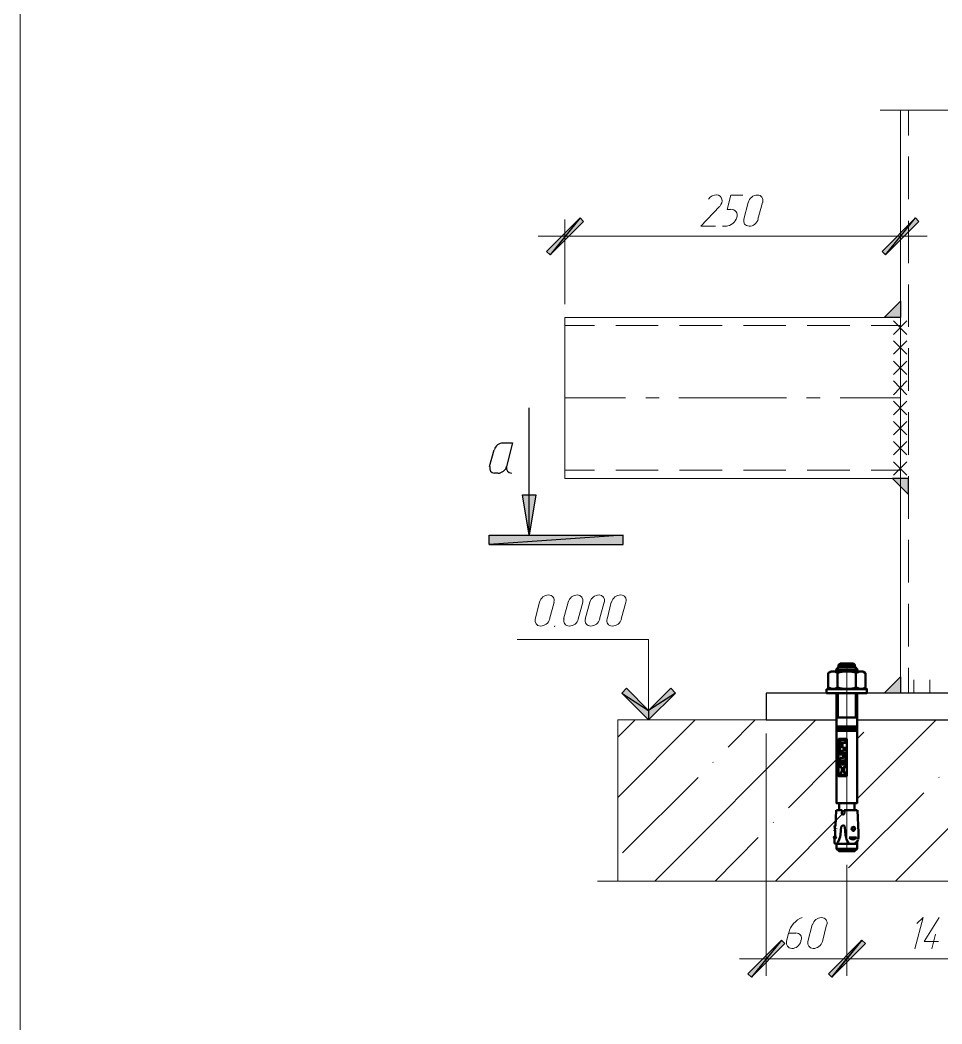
# Model space of a CAD drawing. Header units: millimetres. Extents: x -678 to 5260, y -935 to 3264.
# Drawn here: x -480 to 207, y 715 to 1463 of the extents above; entities that cross this region are included whole.
import ezdxf

# ---------------------------------------------------------------- set-up
doc = ezdxf.new("R2010")
doc.units = ezdxf.units.MM
doc.header["$MEASUREMENT"] = 0
doc.layers.get('0').update_dxf_attribs({"linetype": 'CONTINUOUS'})

msp = doc.modelspace()

# ---------------------------------------------------------------- hatches: boundary and pattern name
at = {"true_color": 0x000007}
h = msp.add_hatch(color=7, dxfattribs=at)
h.paths.add_polyline_path([(-59.80438, 1312.92148), (-62.45999, 1315.74305), (-84.70065, 1288.19119)])
h.paths.add_polyline_path([(-62.45999, 1315.74305), (-84.70065, 1288.19119), (-87.52223, 1290.68081)])
h = msp.add_hatch(color=7, dxfattribs=at)
h.paths.add_polyline_path([(162.60225, 1290.68081), (165.09188, 1288.19119), (187.6645, 1315.74305)])
h.paths.add_polyline_path([(165.09188, 1288.19119), (187.6645, 1315.74305), (190.15412, 1312.92148)])
for points in [[(176.37819, 1241.38621), (164.26201, 1241.38621), (176.37819, 1253.50239)], [(182.35329, 1121.38621), (170.40308, 1121.38621), (182.35329, 1109.436)], [(-100.46828, 1079.06255), (-105.28156, 1109.27002), (-95.32306, 1109.27002)], [(176.37819, 961.38621), (164.26201, 961.38621), (176.37819, 973.50239)]]:
    msp.add_hatch(color=7, dxfattribs=at).paths.add_polyline_path(points)
h = msp.add_hatch(color=7, dxfattribs=at)
h.paths.add_polyline_path([(-130.3438, 1079.06255), (-30.26082, 1079.06255), (-130.3438, 1072.0916)])
h.paths.add_polyline_path([(-30.26082, 1079.06255), (-130.3438, 1072.0916), (-30.26082, 1072.0916)])
h = msp.add_hatch(color=7, dxfattribs=at)
h.paths.add_polyline_path([(-11.50563, 941.46919), (-31.42264, 961.38621), (-11.50563, 948.44015)])
h.paths.add_polyline_path([(-31.42264, 961.38621), (-11.50563, 948.44015), (-27.77119, 965.03766)])
h = msp.add_hatch(color=7, dxfattribs=at)
h.paths.add_polyline_path([(-11.50563, 941.46919), (8.74333, 961.38621), (-11.50563, 948.44015)])
h.paths.add_polyline_path([(8.74333, 961.38621), (-11.50563, 948.44015), (5.09188, 965.03766)])
h = msp.add_hatch(color=7, dxfattribs=at)
h.paths.add_polyline_path([(90.07113, 774.66421), (87.58151, 777.15384), (65.34084, 749.60197)])
h.paths.add_polyline_path([(87.58151, 777.15384), (65.34084, 749.60197), (62.51927, 752.25758)])
h = msp.add_hatch(color=7, dxfattribs=at)
h.paths.add_polyline_path([(150.3201, 774.66421), (147.49852, 777.15384), (125.25786, 749.60197)])
h.paths.add_polyline_path([(147.49852, 777.15384), (125.25786, 749.60197), (122.60225, 752.25758)])
h = msp.add_hatch(color=7, dxfattribs=at)
h.paths.add_polyline_path([(122.60225, 752.25758), (125.25786, 749.60197), (147.49852, 777.15384)])
h.paths.add_polyline_path([(125.25786, 749.60197), (147.49852, 777.15384), (150.3201, 774.66421)])

# ---------------------------------------------------------------- linework, layer by layer
at = {"color": 7, "linetype": 'Continuous', "lineweight": 20, "true_color": 0x000007}
msp.add_lwpolyline([(-479.88737, -884.75487), (5209.40723, -884.75487), (5209.40723, 3214.83019), (-479.88737, 3214.83019)], close=True, dxfattribs=at)
at = {"color": 7, "linetype": 'Continuous', "lineweight": 9, "true_color": 0x000007}
for points in [[(391.31595, 1396.075), (376.21221, 1396.075), (288.74333, 1396.075), (282.60225, 1371.17874), (269.98815, 1421.13724), (263.84707, 1396.075), (176.37819, 1396.075), (161.27445, 1396.075)], [(182.35329, 1377.15384), (182.35329, 1396.075), (182.35329, 1396.075)], [(182.35329, 1329.51899), (182.35329, 1361.38621), (182.35329, 1361.38621)], [(58.86781, 1332.50654), (49.90516, 1332.50654), (47.24956, 1321.88413), (49.73918, 1321.88413)], [(62.85122, 1327.19533), (59.53172, 1314.7472), (59.53172, 1314.7472)], [(70.15412, 1314.7472), (73.47362, 1327.19533), (73.47362, 1327.19533)], [(38.45288, 1309.436), (27.6645, 1309.436), (41.44043, 1324.20778)], [(-73.74629, 1251.34471), (-73.74629, 1314.41525), (-73.74629, 1314.41525)], [(176.37819, 1251.34471), (176.37819, 1314.41525), (176.37819, 1314.41525)], [(182.35329, 1281.88413), (182.35329, 1313.58538), (182.35329, 1313.58538)], [(46.58566, 1309.436), (43.76408, 1309.436), (43.76408, 1309.436)], [(-93.66331, 1301.96712), (196.2952, 1301.96712), (196.2952, 1301.96712)], [(182.35329, 1234.41525), (182.35329, 1265.95052), (182.35329, 1265.95052)], [(-51.83758, 1235.4111), (-73.74629, 1235.4111), (-73.74629, 1235.4111)], [(-4.20272, 1235.4111), (-35.90397, 1235.4111), (-35.90397, 1235.4111)], [(43.43213, 1235.4111), (11.73089, 1235.4111), (11.73089, 1235.4111)], [(90.90101, 1235.4111), (59.36574, 1235.4111), (59.36574, 1235.4111)], [(138.70184, 1235.4111), (106.83462, 1235.4111), (106.83462, 1235.4111)], [(176.37819, 1235.4111), (154.46947, 1235.4111), (154.46947, 1235.4111)], [(181.19147, 1228.7721), (171.23296, 1238.89658), (171.23296, 1238.89658)], [(171.23296, 1228.7721), (181.19147, 1238.89658), (181.19147, 1238.89658)], [(176.37819, 1121.38621), (176.37819, 1241.38621), (176.37819, 1241.38621)], [(181.19147, 1214.00031), (171.23296, 1223.95882), (171.23296, 1223.95882)], [(171.23296, 1214.00031), (181.19147, 1223.95882), (181.19147, 1223.95882)], [(182.35329, 1186.7804), (182.35329, 1218.48164), (182.35329, 1218.48164)], [(181.19147, 1198.89658), (171.23296, 1208.85509), (171.23296, 1208.85509)], [(171.23296, 1198.89658), (181.19147, 1208.85509), (181.19147, 1208.85509)], [(181.19147, 1183.79284), (171.23296, 1194.0833), (171.23296, 1194.0833)], [(171.23296, 1183.79284), (181.19147, 1194.0833), (181.19147, 1194.0833)], [(-28.60107, 1181.46919), (-73.74629, 1181.46919), (-73.74629, 1181.46919)], [(-3.53882, 1181.46919), (-13.49733, 1181.46919), (-13.49733, 1181.46919)], [(91.39893, 1181.46919), (11.23296, 1181.46919), (11.23296, 1181.46919)], [(116.46118, 1181.46919), (106.33669, 1181.46919), (106.33669, 1181.46919)], [(176.37819, 1181.46919), (131.39893, 1181.46919), (131.39893, 1181.46919)], [(181.19147, 1168.85509), (171.23296, 1178.97957), (171.23296, 1178.97957)], [(171.23296, 1168.85509), (181.19147, 1178.97957), (181.19147, 1178.97957)], [(182.35329, 1138.97957), (182.35329, 1170.84679), (182.35329, 1170.84679)], [(181.19147, 1153.91733), (171.23296, 1163.87583), (171.23296, 1163.87583)], [(171.23296, 1153.91733), (181.19147, 1163.87583), (181.19147, 1163.87583)], [(181.19147, 1138.97957), (171.23296, 1148.93807), (171.23296, 1148.93807)], [(171.23296, 1138.97957), (181.19147, 1148.93807), (181.19147, 1148.93807)], [(181.19147, 1123.87583), (171.23296, 1133.83434), (171.23296, 1133.83434)], [(171.23296, 1123.87583), (181.19147, 1133.83434), (181.19147, 1133.83434)], [(-73.74629, 1127.52728), (-51.83758, 1127.52728), (-51.83758, 1127.52728)], [(-35.90397, 1127.52728), (-4.20272, 1127.52728), (-4.20272, 1127.52728)], [(11.73089, 1127.52728), (43.43213, 1127.52728), (43.43213, 1127.52728)], [(59.36574, 1127.52728), (90.90101, 1127.52728), (90.90101, 1127.52728)], [(106.83462, 1127.52728), (138.70184, 1127.52728), (138.70184, 1127.52728)], [(154.46947, 1127.52728), (176.37819, 1127.52728), (176.37819, 1127.52728)], [(182.35329, 1091.34471), (182.35329, 1123.21193), (182.35329, 1123.21193)], [(182.35329, 1043.87583), (182.35329, 1075.74305), (182.35329, 1075.74305)], [(-92.83343, 1029.10405), (-95.98696, 1016.65592), (-95.98696, 1016.65592)], [(-85.36455, 1016.65592), (-81.87907, 1029.10405), (-81.87907, 1029.10405)], [(-71.25667, 1029.10405), (-74.74214, 1016.65592), (-74.74214, 1016.65592)], [(-63.95376, 1016.65592), (-60.46828, 1029.10405), (-60.46828, 1029.10405)], [(-55.15708, 1029.10405), (-58.64256, 1016.65592), (-58.64256, 1016.65592)], [(-48.02015, 1016.65592), (-44.53467, 1029.10405), (-44.53467, 1029.10405)], [(-39.22347, 1029.10405), (-42.377, 1016.65592), (-42.377, 1016.65592)], [(-31.75459, 1016.65592), (-28.43509, 1029.10405), (-28.43509, 1029.10405)], [(182.35329, 996.24098), (182.35329, 1027.94222), (182.35329, 1027.94222)], [(-81.54712, 1010.84679), (-81.38115, 1011.67666), (-81.38115, 1011.67666)], [(-11.50563, 1001.38621), (-109.43094, 1001.38621), (-109.43094, 1001.38621)], [(-11.50563, 941.46919), (-11.50563, 1001.38621), (-11.50563, 1001.38621)], [(136.37819, 843.54388), (136.37819, 983.46089), (136.37819, 983.46089)], [(182.35329, 961.38621), (182.35329, 980.30737), (182.35329, 980.30737)], [(376.21221, 961.38621), (388.3284, 961.38621), (376.21221, 973.50239), (376.21221, 961.38621), (176.37819, 961.38621)], [(186.33669, 961.38621), (186.33669, 971.34471), (186.33669, 971.34471)], [(198.2869, 961.38621), (198.2869, 971.34471), (198.2869, 971.34471)], [(424.01304, 941.46919), (587.00059, 941.46919), (587.00059, 821.30322), (288.74333, 821.30322), (282.60225, 796.57293), (269.98815, 846.36546), (263.84707, 821.30322), (-34.41019, 821.30322), (-49.51393, 821.30322)], [(-34.41019, 928.52314), (-21.46414, 941.46919), (-21.46414, 941.46919)], [(-34.41019, 883.54388), (23.34914, 941.46919), (23.34914, 941.46919)], [(-34.41019, 821.30322), (-34.41019, 941.46919), (128.57736, 941.46919)], [(76.2952, 941.46919), (-26.27741, 941.46919), (-26.27741, 941.46919)], [(-6.69235, 821.30322), (113.30765, 941.46919), (113.30765, 941.46919)], [(47.91346, 921.05426), (68.16242, 941.46919), (68.16242, 941.46919)], [(144.01304, 882.54803), (202.9342, 941.46919), (202.9342, 941.46919)], [(144.01304, 941.46919), (408.57736, 941.46919), (408.57736, 941.46919)], [(172.72674, 821.30322), (292.72674, 941.46919), (292.72674, 941.46919)], [(76.2952, 931.34471), (76.2952, 750.7638), (76.2952, 750.7638)], [(144.01304, 927.36131), (148.9923, 932.34056), (148.9923, 932.34056)], [(36.62715, 909.76795), (36.46118, 909.93392), (36.46118, 909.93392)], [(92.89271, 875.90903), (128.57736, 911.92562), (128.57736, 911.92562)], [(-30.75874, 842.38206), (25.50682, 898.48164), (25.50682, 898.48164)], [(205.09188, 898.48164), (204.92591, 898.64762), (204.92591, 898.64762)], [(137.70599, 831.09575), (193.80557, 887.19533), (193.80557, 887.19533)], [(83.10018, 821.30322), (132.89271, 871.09575), (132.89271, 871.09575)], [(134.55246, 872.7555), (135.88026, 874.24928), (135.88026, 874.24928)], [(81.6064, 864.95467), (81.44043, 865.12065), (81.44043, 865.12065)], [(141.35744, 858.14969), (141.19147, 862.29907), (141.19147, 862.29907)], [(38.12093, 821.30322), (70.3201, 853.66836), (70.3201, 853.66836)], [(129.24126, 860.30737), (126.58566, 860.47334), (126.58566, 860.47334)], [(139.19976, 859.97542), (143.18317, 860.30737), (143.18317, 860.30737)], [(136.37819, 833.4194), (136.37819, 750.7638), (136.37819, 750.7638)], [(136.37819, 833.4194), (136.37819, 750.7638), (136.37819, 750.7638)], [(-34.41019, 821.30322), (-34.57617, 821.46919), (-34.57617, 821.46919)], [(188.66035, 789.76795), (193.30765, 794.24928), (187.16657, 770.84679)], [(204.59396, 776.32397), (193.97155, 776.32397), (205.09188, 794.24928)], [(110.65205, 788.60612), (107.33254, 776.32397), (107.33254, 776.32397)], [(118.12093, 776.32397), (121.27445, 788.60612), (121.27445, 788.60612)], [(98.36989, 782.46504), (92.89271, 782.46504), (91.39893, 776.32397)], [(199.78068, 770.84679), (202.43628, 781.63517), (202.43628, 781.63517)], [(102.02134, 776.32397), (102.18732, 777.15384), (102.18732, 777.15384)], [(156.46118, 763.37791), (56.37819, 763.37791), (56.37819, 763.37791)], [(116.46118, 763.37791), (296.37819, 763.37791), (296.37819, 763.37791)]]:
    msp.add_lwpolyline(points, dxfattribs=at)
at = {"color": 7, "linetype": 'Continuous', "lineweight": 20, "true_color": 0x000007}
for points in [[(176.37819, 961.38621), (176.37819, 1396.075), (176.37819, 1396.075)], [(176.37819, 1241.38621), (-73.74629, 1241.38621), (-73.74629, 1241.38621)], [(-73.74629, 1121.38621), (-73.74629, 1241.38621), (-73.74629, 1241.38621)], [(176.37819, 1121.38621), (176.37819, 1241.38621), (176.37819, 1241.38621)], [(-73.74629, 1121.38621), (176.37819, 1121.38621), (176.37819, 1121.38621)], [(376.21221, 961.38621), (176.37819, 961.38621), (176.37819, 961.38621)]]:
    msp.add_lwpolyline(points, dxfattribs=at)
at = {"color": 7, "linetype": 'Continuous', "lineweight": -2, "true_color": 0x000007}
for points in [[(-62.45999, 1315.74305), (-84.70065, 1288.19119), (-87.52223, 1290.68081)], [(-59.80438, 1312.92148), (-62.45999, 1315.74305), (-84.70065, 1288.19119)], [(162.60225, 1290.68081), (165.09188, 1288.19119), (187.6645, 1315.74305)], [(165.09188, 1288.19119), (187.6645, 1315.74305), (190.15412, 1312.92148)], [(176.37819, 1241.38621), (164.26201, 1241.38621), (176.37819, 1253.50239)], [(182.35329, 1121.38621), (170.40308, 1121.38621), (182.35329, 1109.436)], [(-100.46828, 1079.06255), (-105.28156, 1109.27002), (-95.32306, 1109.27002)], [(-130.3438, 1079.06255), (-30.26082, 1079.06255), (-130.3438, 1072.0916)], [(-30.26082, 1079.06255), (-130.3438, 1072.0916), (-30.26082, 1072.0916)], [(176.37819, 961.38621), (164.26201, 961.38621), (176.37819, 973.50239)], [(-31.42264, 961.38621), (-11.50563, 948.44015), (-27.77119, 965.03766)], [(-11.50563, 941.46919), (-31.42264, 961.38621), (-11.50563, 948.44015)], [(8.74333, 961.38621), (-11.50563, 948.44015), (5.09188, 965.03766)], [(-11.50563, 941.46919), (8.74333, 961.38621), (-11.50563, 948.44015)], [(87.58151, 777.15384), (65.34084, 749.60197), (62.51927, 752.25758)], [(90.07113, 774.66421), (87.58151, 777.15384), (65.34084, 749.60197)], [(147.49852, 777.15384), (125.25786, 749.60197), (122.60225, 752.25758)], [(122.60225, 752.25758), (125.25786, 749.60197), (147.49852, 777.15384)], [(150.3201, 774.66421), (147.49852, 777.15384), (125.25786, 749.60197)], [(125.25786, 749.60197), (147.49852, 777.15384), (150.3201, 774.66421)]]:
    msp.add_lwpolyline(points, close=True, dxfattribs=at)
at = {"color": 7, "linetype": 'Continuous', "lineweight": 9, "true_color": 0x000007}
for points in [[(176.37819, 1241.38621), (164.26201, 1241.38621), (176.37819, 1253.50239)], [(182.35329, 1121.38621), (170.40308, 1121.38621), (182.35329, 1109.436)], [(176.37819, 961.38621), (164.26201, 961.38621), (176.37819, 973.50239)]]:
    msp.add_lwpolyline(points, close=True, dxfattribs=at)
at = {"color": 7, "linetype": 'Continuous', "lineweight": 25, "true_color": 0x000007}
for points in [[(-100.46828, 1079.06255), (-100.46828, 1174.00031), (-100.46828, 1174.00031)], [(-120.21932, 1147.94222), (-112.75044, 1147.94222), (-117.39775, 1130.34886)], [(-130.01185, 1130.34886), (-126.52638, 1142.79699), (-126.52638, 1142.79699)], [(-123.87077, 1125.36961), (-126.19443, 1125.36961), (-126.19443, 1125.36961)], [(128.57736, 961.38621), (76.2952, 961.38621), (76.2952, 941.46919), (128.57736, 941.46919)], [(408.57736, 961.38621), (144.01304, 961.38621), (144.01304, 961.38621)], [(144.01304, 941.46919), (408.57736, 941.46919), (408.57736, 941.46919)]]:
    msp.add_lwpolyline(points, dxfattribs=at)
at = {"color": 7, "linetype": 'Continuous', "lineweight": 50, "true_color": 0x000007}
for points in [[(128.41138, 978.97957), (130.23711, 980.97127), (130.23711, 980.97127)], [(129.57321, 980.30737), (129.57321, 977.48579), (129.57321, 977.48579)], [(131.39893, 983.46089), (130.23711, 982.46504), (142.35329, 982.46504), (141.35744, 983.46089)], [(130.23711, 982.46504), (130.23711, 980.97127), (142.51927, 980.97127)], [(141.35744, 983.46089), (131.39893, 983.46089), (131.39893, 983.46089)], [(142.35329, 982.46504), (142.35329, 980.97127), (142.35329, 980.97127)], [(144.34499, 978.97957), (142.51927, 980.97127), (142.51927, 980.97127)], [(143.18317, 980.30737), (143.18317, 977.48579), (143.18317, 977.48579)], [(124.26201, 977.48579), (122.43628, 976.32397), (122.43628, 976.32397)], [(122.43628, 965.36961), (122.43628, 976.32397), (122.43628, 976.32397)], [(124.26201, 977.48579), (148.3284, 977.48579), (148.3284, 977.48579)], [(128.41138, 977.48579), (128.41138, 978.97957), (128.41138, 978.97957)], [(144.34499, 978.97957), (128.41138, 978.97957), (128.41138, 978.97957)], [(129.40723, 965.36961), (129.40723, 976.32397), (129.40723, 976.32397)], [(143.18317, 965.36961), (143.18317, 976.32397), (143.18317, 976.32397)], [(144.34499, 977.48579), (144.34499, 978.97957), (144.34499, 978.97957)], [(148.3284, 977.48579), (150.3201, 976.32397), (150.3201, 976.32397)], [(150.3201, 965.36961), (150.3201, 976.32397), (150.3201, 976.32397)], [(124.26201, 964.37376), (122.43628, 965.36961), (122.43628, 965.36961)], [(148.3284, 964.37376), (150.3201, 965.36961), (150.3201, 965.36961)], [(121.27445, 961.38621), (121.27445, 964.37376), (121.27445, 964.37376)], [(121.27445, 961.38621), (151.31595, 961.38621), (151.31595, 964.37376), (121.27445, 964.37376)], [(128.57736, 961.38621), (128.57736, 879.3945), (128.57736, 879.3945)], [(129.57321, 961.38621), (129.57321, 943.29492), (129.57321, 943.29492)], [(143.18317, 961.38621), (143.18317, 943.29492), (143.18317, 943.29492)], [(144.01304, 961.38621), (144.01304, 879.3945), (144.01304, 879.3945)], [(128.57736, 943.29492), (144.01304, 943.29492), (144.01304, 943.29492)], [(144.01304, 936.32397), (144.01304, 936.48994), (128.57736, 936.48994)], [(131.39893, 933.33641), (128.57736, 936.32397), (131.56491, 933.33641), (128.57736, 936.48994)], [(130.90101, 933.33641), (128.57736, 935.82604), (131.06698, 933.33641), (128.57736, 936.15799)], [(130.56906, 933.33641), (128.57736, 935.49409), (130.73503, 933.33641), (128.57736, 935.66006)], [(128.74333, 936.48994), (131.73089, 933.33641), (131.73089, 933.33641)], [(132.22881, 933.33641), (129.24126, 936.48994), (129.24126, 936.48994)], [(129.57321, 936.48994), (132.56076, 933.33641), (132.56076, 933.33641)], [(133.05869, 933.33641), (130.07113, 936.48994), (130.07113, 936.48994)], [(130.56906, 936.48994), (133.39064, 933.33641), (133.39064, 933.33641)], [(133.88856, 933.33641), (130.90101, 936.48994), (130.90101, 936.48994)], [(131.39893, 936.48994), (134.38649, 933.33641), (134.38649, 933.33641)], [(134.71844, 933.33641), (131.73089, 936.48994), (131.73089, 936.48994)], [(132.22881, 936.48994), (135.21636, 933.33641), (135.21636, 933.33641)], [(135.54831, 933.33641), (132.56076, 936.48994), (132.56076, 936.48994)], [(133.05869, 936.48994), (136.04624, 933.33641), (136.04624, 933.33641)], [(136.37819, 933.33641), (133.39064, 936.48994), (133.39064, 936.48994)], [(133.88856, 936.48994), (136.87611, 933.33641), (136.87611, 933.33641)], [(137.20806, 933.33641), (134.38649, 936.48994), (134.38649, 936.48994)], [(134.71844, 936.48994), (137.70599, 933.33641), (137.70599, 933.33641)], [(138.20391, 933.33641), (135.21636, 936.48994), (135.21636, 936.48994)], [(135.54831, 936.48994), (138.53586, 933.33641), (138.53586, 933.33641)], [(139.03379, 933.33641), (136.04624, 936.48994), (136.04624, 936.48994)], [(136.37819, 936.48994), (139.36574, 933.33641), (139.36574, 933.33641)], [(139.86367, 933.33641), (136.87611, 936.48994), (136.87611, 936.48994)], [(137.20806, 936.48994), (140.19562, 933.33641), (140.19562, 933.33641)], [(140.69354, 933.33641), (137.70599, 936.48994), (137.70599, 936.48994)], [(138.20391, 936.48994), (141.19147, 933.33641), (141.19147, 933.33641)], [(141.52342, 933.33641), (138.53586, 936.48994), (138.53586, 936.48994)], [(139.03379, 936.48994), (142.02134, 933.33641), (142.02134, 933.33641)], [(142.35329, 933.33641), (139.36574, 936.48994), (139.36574, 936.48994)], [(139.86367, 936.48994), (142.85122, 933.33641), (142.85122, 933.33641)], [(143.18317, 933.33641), (140.19562, 936.48994), (140.19562, 936.48994)], [(140.69354, 936.48994), (143.68109, 933.33641), (143.68109, 933.33641)], [(144.01304, 933.33641), (141.19147, 936.48994), (141.19147, 936.48994)], [(141.52342, 936.48994), (144.01304, 933.83434), (144.01304, 933.83434)], [(144.01304, 934.16629), (142.02134, 936.48994), (142.02134, 936.48994)], [(142.35329, 936.48994), (144.01304, 934.66421), (144.01304, 934.66421)], [(144.01304, 934.99616), (142.85122, 936.48994), (142.85122, 936.48994)], [(143.18317, 936.48994), (144.01304, 935.49409), (144.01304, 935.49409)], [(143.51512, 936.48994), (144.01304, 935.66006), (144.01304, 935.66006)], [(144.01304, 935.66006), (143.51512, 936.48994), (143.51512, 936.48994)], [(144.01304, 935.82604), (143.68109, 936.48994), (143.68109, 936.48994)], [(130.07113, 933.33641), (128.57736, 934.99616), (130.23711, 933.33641), (128.57736, 935.16214)], [(129.57321, 933.33641), (128.57736, 934.66421), (129.90516, 933.33641), (128.57736, 934.83019)], [(129.24126, 933.33641), (128.57736, 934.16629), (129.40723, 933.33641), (128.57736, 934.33226)], [(128.74333, 933.33641), (128.57736, 933.83434), (129.07528, 933.33641), (128.57736, 934.00031)], [(128.57736, 933.50239), (128.57736, 933.33641), (128.57736, 933.33641)], [(144.01304, 933.33641), (128.57736, 933.33641), (128.57736, 933.33641)], [(136.37819, 927.36131), (130.23711, 927.36131), (130.23711, 927.36131)], [(130.23711, 899.47749), (130.23711, 927.36131), (130.23711, 927.36131)], [(135.38234, 926.36546), (131.39893, 926.36546), (131.39893, 926.36546)], [(131.39893, 924.37376), (131.39893, 926.36546), (131.39893, 926.36546)], [(135.38234, 924.37376), (131.39893, 924.37376), (131.39893, 924.37376)], [(131.39893, 915.74305), (131.39893, 924.04181), (131.39893, 924.04181)], [(133.05869, 924.04181), (131.39893, 924.04181), (131.39893, 924.04181)], [(133.05869, 920.72231), (133.05869, 924.04181), (133.05869, 924.04181)], [(133.05869, 918.89658), (135.38234, 918.89658), (135.38234, 920.72231), (133.05869, 920.72231)], [(135.38234, 924.37376), (135.38234, 926.36546), (135.38234, 926.36546)], [(136.37819, 899.47749), (136.37819, 927.36131), (136.37819, 927.36131)], [(133.05869, 915.74305), (131.39893, 915.74305), (131.39893, 915.74305)], [(131.39893, 911.26172), (131.39893, 913.08745), (131.39893, 913.08745)], [(133.72259, 913.08745), (131.39893, 913.08745), (131.39893, 913.08745)], [(133.05869, 915.74305), (133.05869, 918.89658), (133.05869, 918.89658)], [(135.38234, 916.90488), (133.72259, 916.90488), (133.72259, 916.90488)], [(133.72259, 916.90488), (133.72259, 913.08745), (133.72259, 913.08745)], [(135.38234, 911.26172), (135.38234, 916.90488), (135.38234, 916.90488)], [(135.38234, 911.26172), (131.39893, 911.26172), (131.39893, 911.26172)], [(131.39893, 908.93807), (131.39893, 910.7638), (131.39893, 910.7638)], [(135.38234, 910.7638), (131.39893, 910.7638), (131.39893, 910.7638)], [(135.38234, 908.93807), (131.39893, 908.93807), (131.39893, 908.93807)], [(131.39893, 906.28247), (131.39893, 908.27417), (131.39893, 908.27417)], [(135.38234, 908.27417), (131.39893, 908.27417), (131.39893, 908.27417)], [(132.56076, 906.28247), (131.39893, 906.28247), (131.39893, 906.28247)], [(132.56076, 902.29907), (132.56076, 906.28247), (132.56076, 906.28247)], [(135.38234, 902.29907), (134.05454, 902.29907), (134.05454, 906.28247), (135.38234, 906.28247), (135.38234, 908.27417)], [(135.38234, 908.93807), (135.38234, 910.7638), (135.38234, 910.7638)], [(136.37819, 899.47749), (130.23711, 899.47749), (130.23711, 899.47749)], [(135.38234, 902.29907), (135.38234, 900.47334), (131.39893, 900.47334), (131.39893, 902.29907)], [(132.56076, 902.29907), (131.39893, 902.29907), (131.39893, 902.29907)], [(130.56906, 874.24928), (130.56906, 878.7306), (130.56906, 878.7306)], [(142.18732, 874.24928), (142.18732, 878.7306), (142.18732, 878.7306)], [(127.91346, 862.13309), (128.41138, 874.24928), (128.41138, 874.24928)], [(132.89271, 874.24928), (128.57736, 874.24928), (128.57736, 874.24928)], [(132.56076, 871.75965), (132.89271, 874.24928), (132.89271, 874.24928)], [(134.38649, 874.24928), (144.01304, 874.24928), (144.01304, 874.24928)], [(134.55246, 871.75965), (134.38649, 874.24928), (134.38649, 874.24928)], [(145.17487, 857.31982), (144.34499, 874.24928), (144.34499, 874.24928)], [(127.74748, 862.13309), (127.08358, 862.79699), (127.08358, 862.79699)], [(127.58151, 858.97957), (127.08358, 861.96712), (127.08358, 861.96712)], [(127.74748, 861.96712), (127.08358, 861.96712), (127.08358, 861.96712)], [(131.73089, 855.99201), (132.22881, 861.80114), (132.22881, 861.80114)], [(135.38234, 855.49409), (134.88441, 861.46919), (134.88441, 861.46919)], [(128.57736, 854.16629), (126.58566, 854.16629), (127.24956, 852.67251)], [(127.58151, 858.81359), (126.91761, 859.47749), (126.91761, 859.47749)], [(127.58151, 854.16629), (127.74748, 858.81359), (127.74748, 858.81359)], [(128.57736, 849.18704), (129.90516, 850.51484), (130.73503, 852.34056), (131.39893, 854.16629), (131.73089, 855.99201)], [(144.67694, 852.34056), (144.34499, 851.17874), (143.18317, 850.01691), (142.02134, 849.18704), (140.52757, 849.02106), (138.20391, 849.35301), (137.04209, 850.51484), (136.21221, 852.34056), (135.88026, 853.83434), (135.38234, 855.49409)], [(138.20391, 853.66836), (143.51512, 853.83434), (143.51512, 853.83434)], [(127.24956, 852.67251), (127.24956, 849.35301), (128.57736, 849.18704)], [(128.57736, 849.35301), (128.57736, 845.36961), (144.01304, 845.36961), (142.18732, 843.54388), (130.56906, 843.54388), (128.57736, 845.36961)], [(144.01304, 849.02106), (128.57736, 849.02106), (128.57736, 849.02106)], [(144.01304, 845.36961), (144.01304, 850.84679), (144.01304, 850.84679)]]:
    msp.add_lwpolyline(points, dxfattribs=at)
for points in [[(131.89686, 933.33641), (129.07528, 936.48994)], [(129.40723, 936.48994), (132.39479, 933.33641)], [(132.89271, 933.33641), (129.90516, 936.48994)], [(130.23711, 936.48994), (133.22466, 933.33641)], [(133.72259, 933.33641), (130.73503, 936.48994)], [(131.06698, 936.48994), (134.05454, 933.33641)], [(134.55246, 933.33641), (131.56491, 936.48994)], [(131.89686, 936.48994), (134.88441, 933.33641)], [(135.38234, 933.33641), (132.39479, 936.48994)], [(132.89271, 936.48994), (135.88026, 933.33641)], [(136.21221, 933.33641), (133.22466, 936.48994)], [(133.72259, 936.48994), (136.71014, 933.33641)], [(137.04209, 933.33641), (134.05454, 936.48994)], [(134.55246, 936.48994), (137.54001, 933.33641)], [(137.87196, 933.33641), (134.88441, 936.48994)], [(135.38234, 936.48994), (138.36989, 933.33641)], [(138.70184, 933.33641), (135.88026, 936.48994)], [(136.21221, 936.48994), (139.19976, 933.33641)], [(139.69769, 933.33641), (136.71014, 936.48994)], [(137.04209, 936.48994), (140.02964, 933.33641)], [(140.52757, 933.33641), (137.54001, 936.48994)], [(137.87196, 936.48994), (140.85952, 933.33641)], [(141.35744, 933.33641), (138.36989, 936.48994)], [(138.70184, 936.48994), (141.68939, 933.33641)], [(142.18732, 933.33641), (139.19976, 936.48994)], [(139.69769, 936.48994), (142.51927, 933.33641)], [(143.01719, 933.33641), (140.02964, 936.48994)], [(140.52757, 936.48994), (143.51512, 933.33641)], [(143.84707, 933.33641), (140.85952, 936.48994)], [(141.35744, 936.48994), (144.01304, 933.50239)], [(144.01304, 934.00031), (141.68939, 936.48994)], [(142.18732, 936.48994), (144.01304, 934.33226)], [(144.01304, 934.83019), (142.51927, 936.48994)], [(143.01719, 936.48994), (144.01304, 935.16214)], [(143.84707, 936.48994), (144.01304, 936.15799)], [(144.01304, 879.3945), (128.57736, 879.3945)], [(141.35744, 861.80114), (140.19562, 861.13724), (140.02964, 859.64347), (140.85952, 858.81359), (141.68939, 858.81359), (142.35329, 859.64347), (142.51927, 860.63932), (142.02134, 861.46919)]]:
    msp.add_lwpolyline(points, close=True, dxfattribs=at)
at = {"color": 7, "linetype": 'Continuous', "lineweight": 9, "true_color": 0x000007}
for points in [[(39.44873, 1332.83849), (37.12508, 1333.00446), (34.80142, 1331.67666), (33.30765, 1329.68496)], [(69.6562, 1332.67251), (66.66864, 1332.67251), (63.68109, 1330.34886), (63.01719, 1327.36131)], [(73.6396, 1327.19533), (74.46947, 1330.18289), (72.64375, 1332.67251), (69.6562, 1332.67251)], [(59.53172, 1314.91318), (58.86781, 1311.92562), (60.69354, 1309.436), (63.51512, 1309.436)], [(63.51512, 1309.436), (66.50267, 1309.436), (69.49022, 1311.75965), (70.3201, 1314.7472)], [(-86.02845, 1034.58123), (-89.016, 1034.7472), (-92.00355, 1032.25758), (-92.66746, 1029.27002)], [(-82.04505, 1029.10405), (-81.21517, 1032.0916), (-83.0409, 1034.58123), (-86.02845, 1034.58123)], [(-64.61766, 1034.58123), (-67.60521, 1034.7472), (-70.59277, 1032.25758), (-71.25667, 1029.27002)], [(-60.46828, 1029.10405), (-59.80438, 1032.0916), (-61.63011, 1034.58123), (-64.61766, 1034.58123)], [(-48.3521, 1034.58123), (-51.33965, 1034.7472), (-54.32721, 1032.25758), (-55.15708, 1029.27002)], [(-44.3687, 1029.10405), (-43.7048, 1032.0916), (-45.53053, 1034.58123), (-48.3521, 1034.58123)], [(-32.25252, 1034.58123), (-35.24007, 1034.7472), (-38.22762, 1032.25758), (-39.0575, 1029.27002)], [(-28.26911, 1029.10405), (-27.43924, 1032.0916), (-29.26497, 1034.58123), (-32.25252, 1034.58123)], [(-95.98696, 1016.82189), (-96.65086, 1013.83434), (-94.82513, 1011.34471), (-91.83758, 1011.34471)], [(-91.83758, 1011.34471), (-89.016, 1011.34471), (-85.86248, 1013.66836), (-85.19858, 1016.65592)], [(-74.41019, 1016.82189), (-75.24007, 1013.83434), (-73.41434, 1011.34471), (-70.42679, 1011.34471)], [(-70.42679, 1011.34471), (-67.43924, 1011.34471), (-64.45169, 1013.66836), (-63.78779, 1016.65592)], [(-58.47658, 1016.82189), (-59.30646, 1013.83434), (-57.48073, 1011.34471), (-54.49318, 1011.34471)], [(-54.49318, 1011.34471), (-51.50563, 1011.34471), (-48.51808, 1013.66836), (-47.85418, 1016.65592)], [(-42.377, 1016.82189), (-43.20687, 1013.83434), (-41.38115, 1011.34471), (-38.3936, 1011.34471)], [(-38.3936, 1011.34471), (-35.40604, 1011.34471), (-32.41849, 1013.66836), (-31.58862, 1016.65592)], [(127.74748, 858.97957), (127.91346, 859.97542), (127.91346, 860.97127), (127.91346, 862.13309)], [(103.18317, 794.24928), (98.20391, 792.25758), (94.22051, 787.61027), (93.05869, 782.79699)], [(117.45703, 794.0833), (114.46947, 794.24928), (111.48192, 791.75965), (110.81802, 788.7721)], [(121.44043, 788.60612), (122.2703, 791.59367), (120.44458, 794.0833), (117.45703, 794.0833)], [(102.35329, 777.15384), (103.18317, 780.14139), (101.35744, 782.63102), (98.36989, 782.63102)], [(91.39893, 776.48994), (90.73503, 773.50239), (92.56076, 771.17874), (95.38234, 771.01276)], [(95.38234, 771.01276), (98.36989, 771.01276), (101.35744, 773.33641), (102.18732, 776.32397)], [(107.33254, 776.48994), (106.66864, 773.50239), (108.49437, 771.17874), (111.31595, 771.01276)], [(111.31595, 771.01276), (114.3035, 771.01276), (117.29105, 773.33641), (118.12093, 776.32397)]]:
    msp.add_open_spline(points, degree=3, dxfattribs=at)
for points in [[(41.6064, 1324.20778), (43.10018, 1325.86753), (43.76408, 1328.02521), (43.26615, 1329.68496), (43.26615, 1329.68496), (42.76823, 1331.51069), (41.27445, 1332.67251), (39.28275, 1332.83849)], [(46.41968, 1309.60197), (49.90516, 1309.60197), (53.39064, 1312.42355), (54.38649, 1315.90903), (54.38649, 1315.90903), (55.38234, 1319.22853), (53.22466, 1322.05011), (49.90516, 1322.05011)]]:
    msp.add_open_spline(points, degree=3, knots=[0, 0, 0, 0, 0.125, 0.125, 0.125, 0.125001, 1, 1, 1, 1], dxfattribs=at)
at = {"color": 7, "linetype": 'Continuous', "lineweight": 25, "true_color": 0x000007}
for points in [[(-120.05335, 1147.77625), (-122.87492, 1147.94222), (-125.53053, 1145.61857), (-126.3604, 1142.96297)], [(-129.6799, 1130.34886), (-130.50978, 1127.69326), (-128.85003, 1125.36961), (-126.02845, 1125.36961)], [(-123.53882, 1125.36961), (-120.71725, 1125.36961), (-118.06165, 1127.69326), (-117.23177, 1130.34886)], [(-117.23177, 1130.34886), (-117.89567, 1127.69326), (-116.23592, 1125.36961), (-113.58032, 1125.36961)]]:
    msp.add_open_spline(points, degree=3, dxfattribs=at)
at = {"color": 7, "linetype": 'Continuous', "lineweight": 50, "true_color": 0x000007}
for points in [[(129.57321, 976.48994), (127.41553, 977.81774), (124.75993, 977.81774), (122.76823, 976.48994)], [(143.51512, 976.48994), (139.03379, 977.81774), (134.05454, 977.81774), (129.57321, 976.48994)], [(150.3201, 976.48994), (148.3284, 977.81774), (145.67279, 977.81774), (143.51512, 976.48994)], [(122.76823, 965.70156), (124.75993, 964.20778), (127.41553, 964.20778), (129.57321, 965.70156)], [(129.57321, 965.70156), (134.05454, 964.20778), (139.03379, 964.20778), (143.51512, 965.70156)], [(143.51512, 965.70156), (145.67279, 964.20778), (148.3284, 964.20778), (150.3201, 965.70156)], [(130.73503, 878.89658), (130.73503, 879.06255), (130.40308, 879.3945), (130.23711, 879.3945)], [(142.85122, 879.3945), (142.68524, 879.3945), (142.35329, 879.06255), (142.35329, 878.89658)], [(127.58151, 853.00446), (127.91346, 853.33641), (128.41138, 853.83434), (128.74333, 854.16629)], [(144.84292, 852.50654), (145.00889, 854.16629), (145.17487, 855.66006), (145.17487, 857.31982)]]:
    msp.add_open_spline(points, degree=3, dxfattribs=at)
for points in [[(132.56076, 871.75965), (132.72674, 871.26172), (133.05869, 870.92977), (133.55661, 870.92977), (133.55661, 870.92977), (134.05454, 870.92977), (134.38649, 871.26172), (134.55246, 871.75965)], [(134.88441, 861.63517), (134.88441, 862.13309), (134.38649, 862.79699), (133.72259, 862.79699), (133.72259, 862.79699), (133.05869, 862.79699), (132.39479, 862.46504), (132.22881, 861.80114)], [(138.20391, 853.66836), (138.86781, 852.83849), (139.86367, 852.34056), (141.02549, 852.34056), (141.02549, 852.34056), (142.02134, 852.50654), (143.01719, 853.00446), (143.51512, 854.00031)]]:
    msp.add_open_spline(points, degree=3, knots=[0, 0, 0, 0, 0.125, 0.125, 0.125, 0.125001, 1, 1, 1, 1], dxfattribs=at)

doc.saveas('drawing.dxf')
